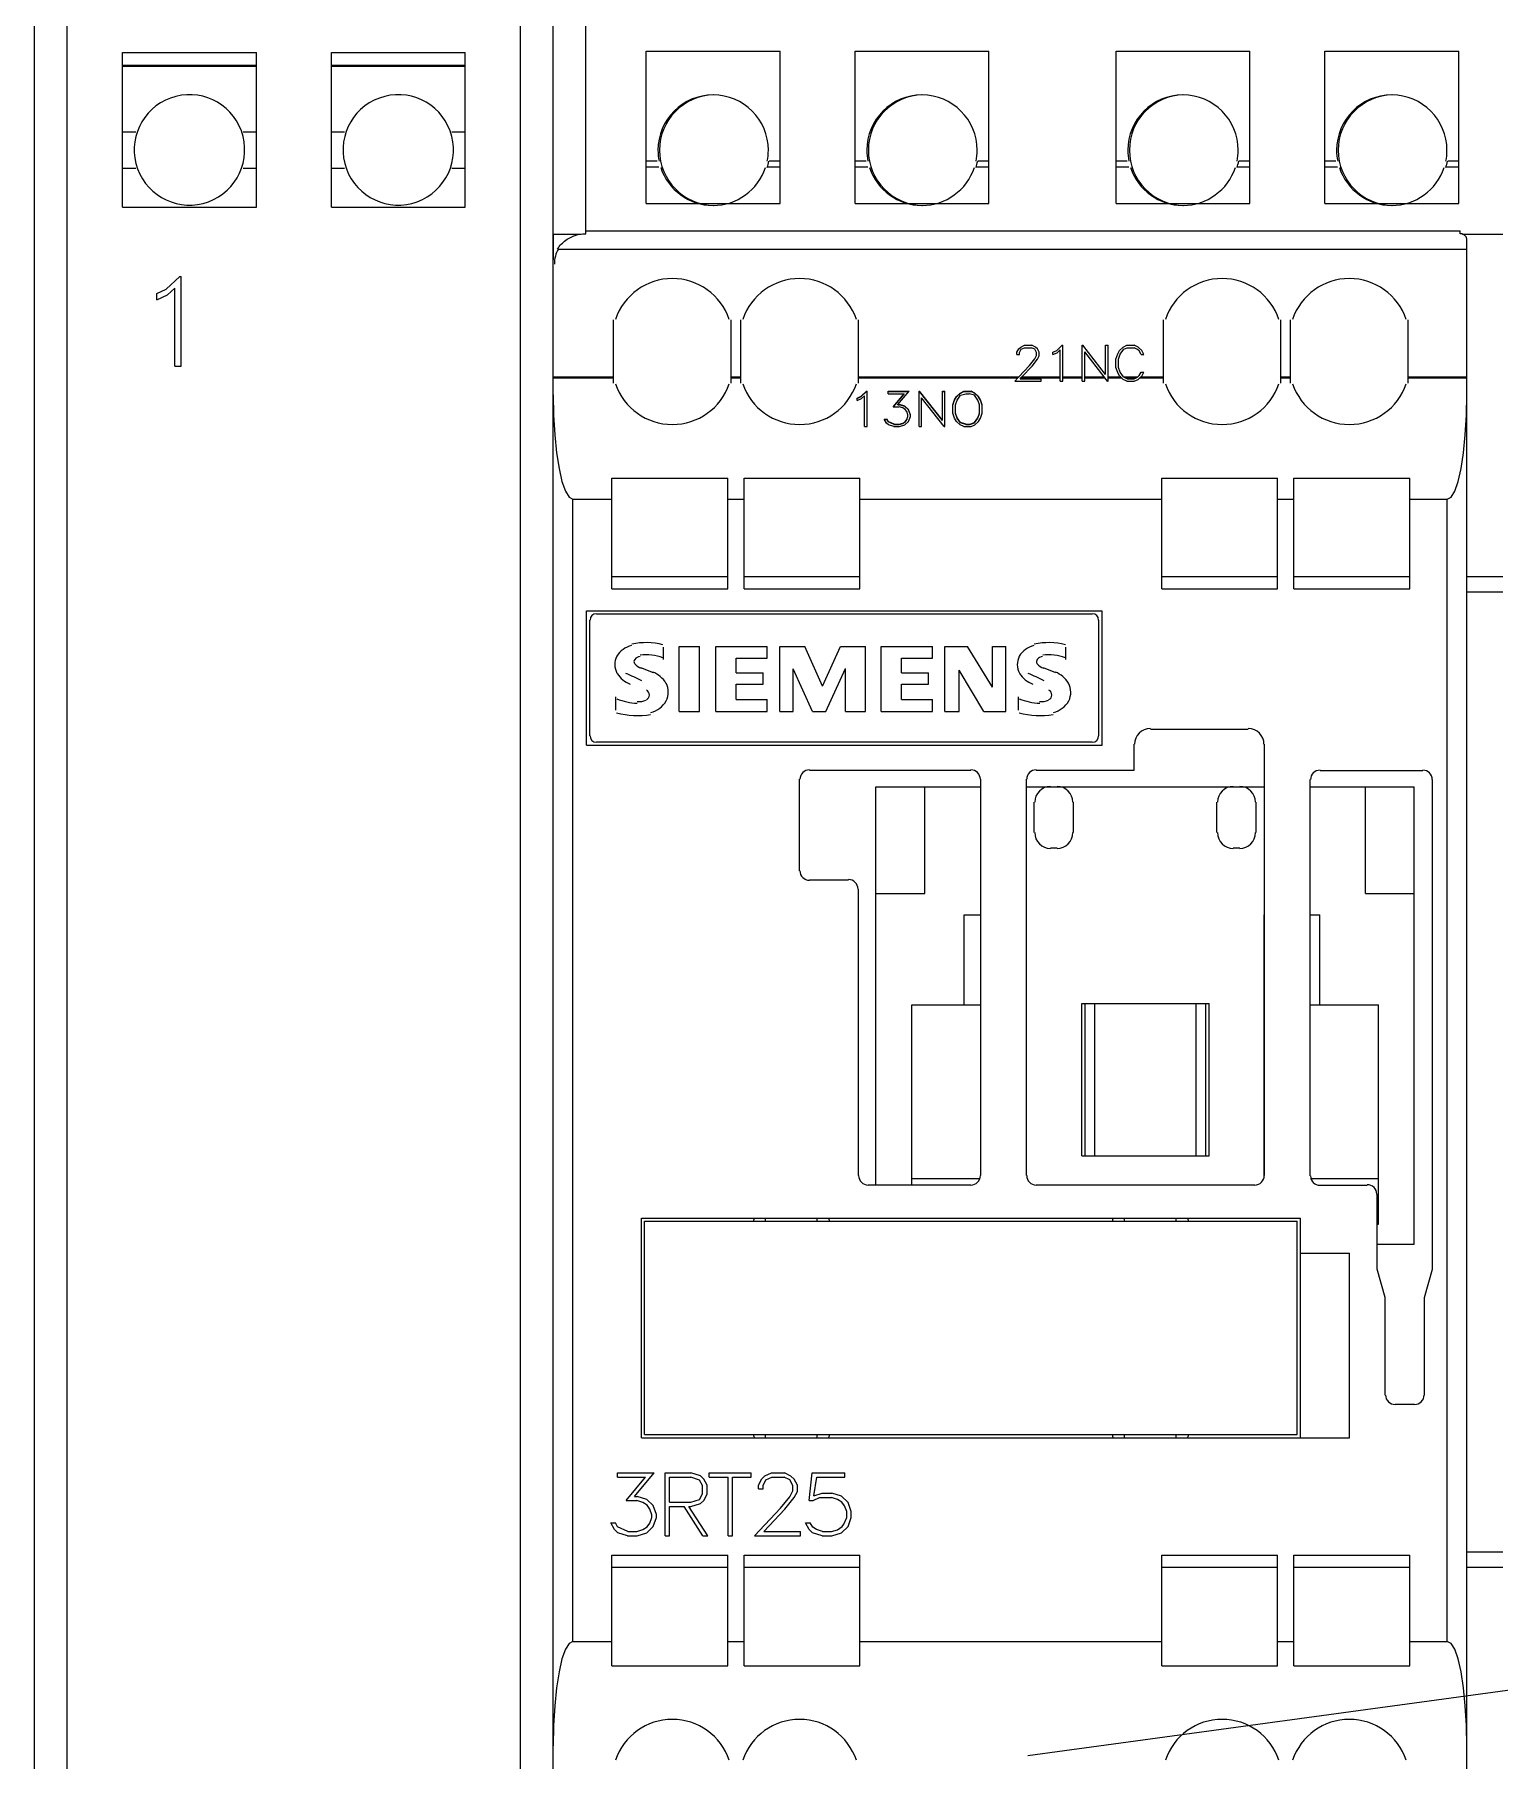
# Model space of a CAD drawing. Header units: millimetres. Extents: x 0 to 1000, y 0 to 1400.
# Drawn here: x 500.55 to 527.76, y 228.55 to 260.6 of the extents above; entities that cross this region are included whole.
import ezdxf

# ---------------------------------------------------------------- set-up
doc = ezdxf.new("R2010")
doc.units = ezdxf.units.MM

msp = doc.modelspace()

# ---------------------------------------------------------------- linework, layer by layer
at = {"layer": 'COMPONENT_DETAIL'}
for p, q in [((500.5455, 212.6088), (500.5455, 270.0576)), ((501.1515, 212.6088), (501.1515, 270.0576)), ((509.5758, 212.6088), (509.5758, 270.0576)), ((510.7879, 256.8981), (510.7879, 269.7123)), ((510.1818, 213.1748), (510.1818, 269.4916)), ((502.1818, 260.2658), (504.6667, 260.2658)), ((502.1818, 257.3922), (502.1818, 260.2658)), ((504.6667, 257.3922), (504.6667, 260.2658)), ((506.0606, 260.2658), (508.5455, 260.2658)), ((506.0606, 257.3922), (506.0606, 260.2658)), ((508.5455, 257.3922), (508.5455, 260.2658)), ((511.9091, 260.2885), (514.3939, 260.2885)), ((511.9091, 257.4585), (511.9091, 260.2885)), ((514.3939, 257.4585), (514.3939, 260.2885)), ((515.7879, 260.2885), (518.2727, 260.2885)), ((515.7879, 257.4585), (515.7879, 260.2885)), ((518.2727, 257.4585), (518.2727, 260.2885)), ((520.6364, 260.2885), (523.1212, 260.2885)), ((520.6364, 257.4585), (520.6364, 260.2885)), ((523.1212, 257.4585), (523.1212, 260.2885)), ((524.5152, 260.2885), (527, 260.2885)), ((524.5152, 257.4585), (524.5152, 260.2885)), ((527, 257.4585), (527, 260.2885)), ((502.1818, 260.0263), (504.6667, 260.0263)), ((502.1818, 260.0063), (504.6667, 260.0063)), ((506.0606, 260.0263), (508.5455, 260.0263)), ((506.0606, 260.0063), (508.5455, 260.0063)), ((502.1818, 258.7915), (502.4269, 258.7915)), ((504.4216, 258.7915), (504.6667, 258.7915)), ((506.0606, 258.7915), (506.3057, 258.7915)), ((508.3004, 258.7915), (508.5455, 258.7915)), ((502.1818, 258.115), (502.4279, 258.115)), ((504.4206, 258.115), (504.6667, 258.115)), ((506.0606, 258.115), (506.3067, 258.115)), ((508.2994, 258.115), (508.5455, 258.115)), ((511.9091, 258.2509), (512.1123, 258.2509)), ((511.9091, 258.1377), (512.1447, 258.1377)), ((514.1584, 258.1377), (514.3939, 258.1377)), ((514.1907, 258.2509), (514.3939, 258.2509)), ((515.7879, 258.2509), (515.9911, 258.2509)), ((515.7879, 258.1377), (516.0234, 258.1377)), ((518.0372, 258.1377), (518.2727, 258.1377)), ((518.0695, 258.2509), (518.2727, 258.2509)), ((520.6364, 258.2509), (520.8396, 258.2509)), ((520.6364, 258.1377), (520.8719, 258.1377)), ((522.8857, 258.1377), (523.1212, 258.1377)), ((522.918, 258.2509), (523.1212, 258.2509)), ((524.5152, 258.2509), (524.7184, 258.2509)), ((524.5152, 258.1377), (524.7507, 258.1377)), ((526.7644, 258.1377), (527, 258.1377)), ((526.7968, 258.2509), (527, 258.2509)), ((502.1818, 257.3922), (504.6667, 257.3922)), ((506.0606, 257.3922), (508.5455, 257.3922)), ((511.9091, 257.4585), (514.3939, 257.4585)), ((515.7879, 257.4585), (518.2727, 257.4585)), ((520.6364, 257.4585), (523.1212, 257.4585)), ((524.5152, 257.4585), (527, 257.4585)), ((510.1818, 256.8925), (510.7024, 256.8925)), ((510.1879, 256.412), (510.1879, 256.8925)), ((510.3314, 256.7045), (510.3511, 256.7245)), ((510.3511, 256.7245), (510.3716, 256.7435)), ((510.3716, 256.7435), (510.3931, 256.7615)), ((510.3931, 256.7615), (510.4153, 256.7785)), ((510.4153, 256.7785), (510.4384, 256.7945)), ((510.4384, 256.7945), (510.4621, 256.8094)), ((510.4621, 256.8094), (510.4866, 256.8232)), ((510.4866, 256.8232), (510.5116, 256.8359)), ((510.5116, 256.8359), (510.5371, 256.8474)), ((510.5371, 256.8474), (510.5632, 256.8578)), ((510.5632, 256.8578), (510.5898, 256.867)), ((510.5898, 256.867), (510.6168, 256.8751)), ((510.6168, 256.8751), (510.6442, 256.882)), ((510.6442, 256.882), (510.6721, 256.8877)), ((510.6721, 256.8877), (510.7004, 256.8922)), ((510.7004, 256.8922), (510.7291, 256.8955)), ((510.7291, 256.8955), (510.7583, 256.8975)), ((510.7583, 256.8975), (510.7879, 256.8981)), ((510.7879, 256.9492), (527.0303, 256.9492)), ((527.0303, 256.8981), (527.0303, 256.9492)), ((527.039, 256.8978), (527.0303, 256.8981)), ((527.0476, 256.897), (527.039, 256.8978)), ((527.0559, 256.8956), (527.0476, 256.897)), ((527.0639, 256.8937), (527.0559, 256.8956)), ((527.0717, 256.8913), (527.0639, 256.8937)), ((527.0682, 256.8925), (527.8182, 256.8925)), ((527.0791, 256.8885), (527.0717, 256.8913)), ((527.0862, 256.8854), (527.0791, 256.8885)), ((527.0929, 256.8818), (527.0862, 256.8854)), ((527.0992, 256.878), (527.0929, 256.8818)), ((527.1051, 256.874), (527.0992, 256.878)), ((527.1105, 256.8698), (527.1051, 256.874)), ((527.1156, 256.8654), (527.1105, 256.8698)), ((527.1204, 256.8606), (527.1156, 256.8654)), ((527.125, 256.8555), (527.1204, 256.8606)), ((527.1293, 256.8502), (527.125, 256.8555)), ((527.1333, 256.8445), (527.1293, 256.8502)), ((527.137, 256.8386), (527.1333, 256.8445)), ((527.1403, 256.8325), (527.137, 256.8386)), ((527.1432, 256.8261), (527.1403, 256.8325)), ((527.1457, 256.8196), (527.1432, 256.8261)), ((527.1478, 256.8128), (527.1457, 256.8196)), ((527.1494, 256.8059), (527.1478, 256.8128)), ((527.1506, 256.799), (527.1494, 256.8059)), ((527.1513, 256.792), (527.1506, 256.799)), ((527.1515, 256.7849), (527.1513, 256.792)), ((527.1515, 225.8814), (527.1515, 256.7849)), ((510.2596, 256.6096), (510.276, 256.6351)), ((510.2596, 256.6096), (527.1515, 256.6096)), ((510.276, 256.6351), (510.2937, 256.6597)), ((510.2937, 256.6597), (510.3123, 256.6829)), ((510.3123, 256.6829), (510.3314, 256.7045)), ((502.9911, 255.8687), (503.2437, 256.1035)), ((503.2437, 256.1035), (503.2688, 256.1035)), ((503.2688, 254.4394), (503.2688, 256.1035)), ((502.8171, 255.7865), (502.9911, 255.8687)), ((502.8171, 255.6696), (502.8171, 255.7865)), ((502.8171, 255.6696), (503.0143, 255.7605)), ((503.0143, 255.7605), (503.15, 255.8883)), ((503.15, 254.4394), (503.15, 255.8883)), ((511.303, 254.2415), (511.303, 255.2958)), ((513.4848, 254.2415), (513.4848, 255.2958)), ((513.6667, 254.2415), (513.6667, 255.2958)), ((515.8485, 254.2415), (515.8485, 255.2958)), ((521.5152, 254.2415), (521.5152, 255.2958)), ((523.697, 254.2415), (523.697, 255.2958)), ((523.8788, 254.2415), (523.8788, 255.2958)), ((526.0606, 254.2415), (526.0606, 255.2958)), ((518.8643, 254.7941), (518.9339, 254.8257)), ((518.9339, 254.8257), (519.0708, 254.8257)), ((519.14, 254.7936), (519.0708, 254.8257)), ((519.5341, 254.7318), (519.6352, 254.8257)), ((519.6352, 254.8257), (519.6452, 254.8257)), ((519.6452, 254.1601), (519.6452, 254.8257)), ((520.0061, 254.8257), (520.0172, 254.8257)), ((520.0061, 254.2415), (520.0061, 254.8257)), ((520.4396, 254.2818), (520.0172, 254.8257)), ((520.4396, 254.8257), (520.4872, 254.8257)), ((520.4396, 254.2818), (520.4396, 254.8257)), ((520.4872, 254.2415), (520.4872, 254.8257)), ((520.7689, 254.7937), (520.838, 254.8257)), ((520.838, 254.8257), (520.9749, 254.8257)), ((521.0445, 254.7941), (520.9749, 254.8257)), ((518.7952, 254.6968), (518.8291, 254.7618)), ((518.7952, 254.6569), (518.7952, 254.6968)), ((518.7952, 254.6569), (518.8435, 254.6569)), ((518.8291, 254.7618), (518.8643, 254.7941)), ((518.8435, 254.6933), (518.875, 254.7518)), ((518.8435, 254.6569), (518.8435, 254.6933)), ((518.875, 254.7518), (518.9377, 254.7813)), ((518.9377, 254.7813), (519.0666, 254.7813)), ((519.03, 254.4512), (519.1288, 254.5742)), ((519.1298, 254.7519), (519.0666, 254.7813)), ((519.0745, 254.4414), (519.1752, 254.5666)), ((519.1288, 254.5742), (519.1608, 254.6349)), ((519.1608, 254.6933), (519.1298, 254.7519)), ((519.1752, 254.7611), (519.14, 254.7936)), ((519.1608, 254.6349), (519.1608, 254.6933)), ((519.2096, 254.6961), (519.1752, 254.7611)), ((519.1752, 254.5666), (519.2096, 254.6302)), ((519.2096, 254.6302), (519.2096, 254.6961)), ((519.4645, 254.6989), (519.5341, 254.7318)), ((519.4645, 254.6521), (519.4645, 254.6989)), ((519.4645, 254.6521), (519.5434, 254.6885)), ((519.5434, 254.6885), (519.5977, 254.7396)), ((519.5977, 254.1601), (519.5977, 254.7396)), ((520.4124, 254.2415), (520.0536, 254.7039)), ((520.0536, 254.2415), (520.0536, 254.7039)), ((520.6337, 254.5712), (520.6675, 254.666)), ((520.6337, 254.4145), (520.6337, 254.5712)), ((520.6675, 254.666), (520.7002, 254.73)), ((520.6812, 254.5696), (520.7137, 254.6603)), ((520.6812, 254.4161), (520.6812, 254.5696)), ((520.7002, 254.73), (520.7689, 254.7937)), ((520.7137, 254.6603), (520.7782, 254.7518)), ((520.7782, 254.7518), (520.8422, 254.7813)), ((520.8422, 254.7813), (520.9712, 254.7813)), ((521.0348, 254.751), (520.9712, 254.7813)), ((521.0663, 254.7215), (521.0348, 254.751)), ((521.1127, 254.7306), (521.0445, 254.7941)), ((521.1016, 254.6569), (521.0663, 254.7215)), ((521.1016, 254.6569), (521.1517, 254.6569)), ((521.1517, 254.6569), (521.1127, 254.7306)), ((503.15, 254.4394), (503.2688, 254.4394)), ((510.1818, 254.2415), (511.303, 254.2415)), ((510.1818, 254.222), (511.303, 254.222)), ((511.303, 254.222), (511.303, 254.2415)), ((511.303, 254.1242), (511.303, 254.222)), ((513.4848, 254.2415), (513.6667, 254.2415)), ((513.4848, 254.222), (513.4848, 254.2415)), ((513.4848, 254.222), (513.6667, 254.222)), ((513.4848, 254.1242), (513.4848, 254.222)), ((513.6667, 254.222), (513.6667, 254.2415)), ((513.6667, 254.1242), (513.6667, 254.222)), ((515.8485, 254.2415), (518.8301, 254.2415)), ((515.8485, 254.222), (515.8485, 254.2415)), ((515.8485, 254.222), (518.8115, 254.222)), ((515.8485, 254.1242), (515.8485, 254.222)), ((518.7525, 254.1601), (518.8115, 254.222)), ((518.7525, 254.1601), (519.2425, 254.1601)), ((518.8115, 254.222), (518.8301, 254.2415)), ((518.8301, 254.2415), (519.03, 254.4512)), ((518.8532, 254.2044), (518.8696, 254.222)), ((518.8532, 254.2044), (519.2425, 254.2044)), ((518.8696, 254.222), (518.8878, 254.2415)), ((518.8696, 254.222), (519.5977, 254.222)), ((518.8878, 254.2415), (519.0745, 254.4414)), ((518.8878, 254.2415), (519.5977, 254.2415)), ((519.2425, 254.1601), (519.2425, 254.2044)), ((519.5977, 254.1601), (519.6452, 254.1601)), ((519.6452, 254.2415), (520.0061, 254.2415)), ((519.6452, 254.222), (520.0061, 254.222)), ((520.0061, 254.222), (520.0061, 254.2415)), ((520.0061, 254.1601), (520.0061, 254.222)), ((520.0061, 254.1601), (520.0536, 254.1601)), ((520.0536, 254.2415), (520.4124, 254.2415)), ((520.0536, 254.222), (520.0536, 254.2415)), ((520.0536, 254.222), (520.4275, 254.222)), ((520.0536, 254.1601), (520.0536, 254.222)), ((520.4275, 254.222), (520.4124, 254.2415)), ((520.4756, 254.1601), (520.4275, 254.222)), ((520.4756, 254.1601), (520.4872, 254.1601)), ((520.4872, 254.2415), (520.7156, 254.2415)), ((520.4872, 254.222), (520.4872, 254.2415)), ((520.4872, 254.222), (520.7366, 254.222)), ((520.4872, 254.1601), (520.4872, 254.222)), ((520.6675, 254.3197), (520.6337, 254.4145)), ((520.7002, 254.2557), (520.6675, 254.3197)), ((520.7137, 254.3255), (520.6812, 254.4161)), ((520.7156, 254.2415), (520.7002, 254.2557)), ((520.7729, 254.2415), (520.7137, 254.3255)), ((520.7366, 254.222), (520.7156, 254.2415)), ((520.7689, 254.1921), (520.7366, 254.222)), ((520.838, 254.1601), (520.7689, 254.1921)), ((520.7782, 254.2339), (520.7729, 254.2415)), ((520.7729, 254.2415), (521.042, 254.2415)), ((520.8042, 254.222), (520.7782, 254.2339)), ((520.8422, 254.2044), (520.8042, 254.222)), ((520.8042, 254.222), (521.008, 254.222)), ((520.838, 254.1601), (520.9749, 254.1601)), ((520.8422, 254.2044), (520.9712, 254.2044)), ((520.9712, 254.2044), (521.008, 254.222)), ((520.9749, 254.1601), (521.0445, 254.1917)), ((521.008, 254.222), (521.0348, 254.2347)), ((521.0348, 254.2347), (521.042, 254.2415)), ((521.042, 254.2415), (521.0663, 254.2643)), ((521.0445, 254.1917), (521.0771, 254.222)), ((521.0663, 254.2643), (521.1016, 254.3288)), ((521.0771, 254.222), (521.0981, 254.2415)), ((521.0771, 254.222), (521.5152, 254.222)), ((521.0981, 254.2415), (521.1127, 254.2551)), ((521.0981, 254.2415), (521.5152, 254.2415)), ((521.1016, 254.3288), (521.1517, 254.3288)), ((521.1127, 254.2551), (521.1517, 254.3288)), ((521.5152, 254.222), (521.5152, 254.2415)), ((521.5152, 254.1242), (521.5152, 254.222)), ((523.697, 254.2415), (523.8788, 254.2415)), ((523.697, 254.222), (523.697, 254.2415)), ((523.697, 254.222), (523.8788, 254.222)), ((523.697, 254.1242), (523.697, 254.222)), ((523.8788, 254.222), (523.8788, 254.2415)), ((523.8788, 254.1242), (523.8788, 254.222)), ((526.0606, 254.2415), (527.1515, 254.2415)), ((526.0606, 254.222), (526.0606, 254.2415)), ((526.0606, 254.222), (527.1515, 254.222)), ((526.0606, 254.1242), (526.0606, 254.222)), ((510.1818, 253.9082), (510.1888, 253.5297)), ((515.8299, 253.8466), (515.8995, 253.8789)), ((515.8299, 253.8403), (515.8995, 253.8727)), ((515.8299, 253.8005), (515.8299, 253.8466)), ((515.8299, 253.8005), (515.9087, 253.8363)), ((515.8995, 253.8789), (516.0005, 253.9714)), ((515.8995, 253.8727), (516.0005, 253.9652)), ((515.8995, 253.8727), (515.8995, 253.8789)), ((515.9087, 253.8363), (515.963, 253.8867)), ((515.963, 253.3158), (515.963, 253.8867)), ((516.0005, 253.9714), (516.0105, 253.9714)), ((516.0005, 253.9652), (516.0005, 253.9714)), ((516.0005, 253.9652), (516.0105, 253.9652)), ((516.0105, 253.3158), (516.0105, 253.9714)), ((516.4022, 253.9714), (516.7938, 253.9714)), ((516.4022, 253.9277), (516.4022, 253.9714)), ((516.4022, 253.9652), (516.7885, 253.9652)), ((516.4022, 253.9277), (516.7006, 253.9277)), ((516.4945, 253.6824), (516.7006, 253.9277)), ((516.4998, 253.6824), (516.7006, 253.9215)), ((516.585, 253.7271), (516.7938, 253.9714)), ((516.7006, 253.9215), (516.7006, 253.9277)), ((516.9758, 253.9714), (516.9869, 253.9714)), ((516.9758, 253.3158), (516.9758, 253.9714)), ((516.9758, 253.9652), (516.9869, 253.9652)), ((517.4093, 253.4357), (516.9869, 253.9714)), ((516.9869, 253.9652), (516.9869, 253.9714)), ((517.4093, 253.4295), (516.9869, 253.9652)), ((517.4452, 253.3158), (517.0233, 253.8515)), ((517.0233, 253.3158), (517.0233, 253.8515)), ((517.4093, 253.9714), (517.4568, 253.9714)), ((517.4093, 253.4295), (517.4093, 253.9714)), ((517.4093, 253.9652), (517.4568, 253.9652)), ((517.4568, 253.3158), (517.4568, 253.9714)), ((517.6376, 253.8142), (517.6706, 253.8772)), ((517.6376, 253.8079), (517.6706, 253.8709)), ((517.6706, 253.8772), (517.7391, 253.9399)), ((517.6706, 253.8709), (517.7391, 253.9337)), ((517.6706, 253.8709), (517.6706, 253.8772)), ((517.6835, 253.8081), (517.7481, 253.8974)), ((517.7391, 253.9399), (517.8081, 253.9714)), ((517.7391, 253.9337), (517.8081, 253.9652)), ((517.7391, 253.9337), (517.7391, 253.9399)), ((517.7481, 253.8974), (517.8443, 253.9272)), ((517.8081, 253.9714), (517.9447, 253.9714)), ((517.8081, 253.9652), (517.8081, 253.9714)), ((517.8081, 253.9652), (517.9447, 253.9652)), ((517.8443, 253.9272), (517.9089, 253.9272)), ((518.0051, 253.8974), (517.9089, 253.9272)), ((518.0141, 253.9399), (517.9447, 253.9714)), ((517.9447, 253.9652), (517.9447, 253.9714)), ((518.0141, 253.9337), (517.9447, 253.9652)), ((518.0702, 253.8081), (518.0051, 253.8974)), ((518.0822, 253.8772), (518.0141, 253.9399)), ((518.0141, 253.9337), (518.0141, 253.9399)), ((518.0822, 253.8709), (518.0141, 253.9337)), ((518.1156, 253.8142), (518.0822, 253.8772)), ((518.0822, 253.8709), (518.0822, 253.8772)), ((518.1156, 253.8079), (518.0822, 253.8709)), ((527.1445, 253.5297), (527.1515, 253.9082)), ((510.1888, 253.5297), (510.2095, 253.1656)), ((516.4945, 253.6824), (516.6087, 253.6824)), ((516.585, 253.7271), (516.6105, 253.7271)), ((516.585, 253.7209), (516.585, 253.7271)), ((516.585, 253.7209), (516.6105, 253.7209)), ((516.6723, 253.6624), (516.6087, 253.6824)), ((516.7131, 253.6956), (516.6105, 253.7271)), ((516.6105, 253.7209), (516.6105, 253.7271)), ((516.7131, 253.6894), (516.6105, 253.7209)), ((516.7168, 253.6355), (516.6723, 253.6624)), ((516.7827, 253.6317), (516.7131, 253.6956)), ((516.7131, 253.6894), (516.7131, 253.6956)), ((516.7827, 253.6255), (516.7131, 253.6894)), ((516.7465, 253.5941), (516.7168, 253.6355)), ((516.7683, 253.5355), (516.7465, 253.5941)), ((516.7683, 253.5008), (516.7683, 253.5355)), ((516.8166, 253.5375), (516.7827, 253.6317)), ((516.7827, 253.6255), (516.7827, 253.6317)), ((516.8166, 253.5313), (516.7827, 253.6255)), ((516.8166, 253.5051), (516.8166, 253.5375)), ((517.6034, 253.7208), (517.6376, 253.8142)), ((517.6034, 253.7146), (517.6376, 253.8079)), ((517.6034, 253.5664), (517.6034, 253.7208)), ((517.6376, 253.4731), (517.6034, 253.5664)), ((517.6376, 253.8079), (517.6376, 253.8142)), ((517.6509, 253.7189), (517.6835, 253.8081)), ((517.6509, 253.5616), (517.6509, 253.7189)), ((517.6835, 253.4786), (517.6509, 253.5678)), ((517.6835, 253.4725), (517.6509, 253.5616)), ((518.1023, 253.7189), (518.0702, 253.8081)), ((518.0702, 253.4786), (518.1023, 253.5678)), ((518.0702, 253.4725), (518.1023, 253.5616)), ((518.1023, 253.5616), (518.1023, 253.7189)), ((518.1498, 253.7208), (518.1156, 253.8142)), ((518.1156, 253.8079), (518.1156, 253.8142)), ((518.1498, 253.7146), (518.1156, 253.8079)), ((518.1156, 253.4731), (518.1498, 253.5664)), ((518.1498, 253.5664), (518.1498, 253.7208)), ((527.1238, 253.1656), (527.1445, 253.5297)), ((515.963, 253.3158), (516.0105, 253.3158)), ((516.3702, 253.3791), (516.3312, 253.4513)), ((516.3312, 253.4513), (516.3813, 253.4513)), ((516.3345, 253.4452), (516.3813, 253.4452)), ((516.4064, 253.3469), (516.3702, 253.3791)), ((516.4041, 253.4086), (516.3813, 253.4513)), ((516.3813, 253.4452), (516.3813, 253.4513)), ((516.4041, 253.4024), (516.3813, 253.4452)), ((516.5117, 253.3595), (516.4041, 253.4086)), ((516.4041, 253.4024), (516.4041, 253.4086)), ((516.5117, 253.3534), (516.4041, 253.4024)), ((516.5089, 253.3158), (516.4064, 253.3469)), ((516.5089, 253.3158), (516.6105, 253.3158)), ((516.5117, 253.3595), (516.6087, 253.3595)), ((516.5117, 253.3534), (516.5117, 253.3595)), ((516.5117, 253.3534), (516.6087, 253.3534)), ((516.6087, 253.3595), (516.6723, 253.38)), ((516.6087, 253.3534), (516.6723, 253.3738)), ((516.6087, 253.3534), (516.6087, 253.3595)), ((516.6105, 253.3158), (516.7131, 253.3473)), ((516.6723, 253.38), (516.7168, 253.4069)), ((516.6723, 253.3738), (516.7168, 253.4008)), ((516.6723, 253.3738), (516.6723, 253.38)), ((516.7131, 253.3473), (516.7827, 253.4108)), ((516.7168, 253.4069), (516.7465, 253.4479)), ((516.7168, 253.4008), (516.7465, 253.4417)), ((516.7168, 253.4008), (516.7168, 253.4069)), ((516.7465, 253.4479), (516.7683, 253.5069)), ((516.7465, 253.4417), (516.7683, 253.5008)), ((516.7465, 253.4417), (516.7465, 253.4479)), ((516.7827, 253.4108), (516.8166, 253.5051)), ((516.9758, 253.3158), (517.0233, 253.3158)), ((517.4452, 253.3158), (517.4568, 253.3158)), ((517.6706, 253.41), (517.6376, 253.4731)), ((517.7391, 253.3473), (517.6706, 253.41)), ((517.7481, 253.3894), (517.6835, 253.4786)), ((517.6835, 253.4725), (517.6835, 253.4786)), ((517.7481, 253.3832), (517.6835, 253.4725)), ((517.8081, 253.3158), (517.7391, 253.3473)), ((517.8443, 253.3595), (517.7481, 253.3894)), ((517.7481, 253.3832), (517.7481, 253.3894)), ((517.8443, 253.3534), (517.7481, 253.3832)), ((517.8081, 253.3158), (517.9447, 253.3158)), ((517.8443, 253.3595), (517.9168, 253.3595)), ((517.8443, 253.3534), (517.8443, 253.3595)), ((517.8443, 253.3534), (517.9168, 253.3534)), ((517.9168, 253.3595), (518.0051, 253.3894)), ((517.9168, 253.3534), (518.0051, 253.3832)), ((517.9168, 253.3534), (517.9168, 253.3595)), ((517.9447, 253.3158), (518.0141, 253.3473)), ((518.0051, 253.3894), (518.0702, 253.4786)), ((518.0051, 253.3832), (518.0702, 253.4725)), ((518.0051, 253.3832), (518.0051, 253.3894)), ((518.0141, 253.3473), (518.0822, 253.41)), ((518.0702, 253.4725), (518.0702, 253.4786)), ((518.0822, 253.41), (518.1156, 253.4731)), ((510.2095, 253.1656), (510.2431, 252.8301)), ((527.0902, 252.8301), (527.1238, 253.1656)), ((510.2431, 252.8301), (510.2883, 252.5361)), ((527.045, 252.5361), (527.0902, 252.8301)), ((510.2883, 252.5361), (510.3434, 252.2947)), ((510.3434, 252.2947), (510.4063, 252.1154)), ((511.2727, 252.3588), (513.4242, 252.3588)), ((511.2727, 250.3043), (511.2727, 252.3588)), ((513.4242, 250.3043), (513.4242, 252.3588)), ((513.7273, 252.3588), (515.8788, 252.3588)), ((513.7273, 250.3043), (513.7273, 252.3588)), ((515.8788, 250.3043), (515.8788, 252.3588)), ((521.4848, 252.3588), (523.6364, 252.3588)), ((521.4848, 251.9677), (521.4848, 252.3588)), ((523.6364, 251.9677), (523.6364, 252.3588)), ((523.9394, 252.3588), (526.0909, 252.3588)), ((523.9394, 251.9677), (523.9394, 252.3588)), ((526.0909, 251.9677), (526.0909, 252.3588)), ((526.927, 252.1154), (526.9899, 252.2947)), ((526.9899, 252.2947), (527.045, 252.5361)), ((510.4063, 252.1154), (510.4745, 252.005)), ((510.4745, 252.005), (510.5455, 251.9677)), ((510.5455, 251.9677), (511.2727, 251.9677)), ((510.5455, 230.7589), (510.5455, 251.9677)), ((513.4242, 251.9677), (513.7273, 251.9677)), ((515.8788, 251.9677), (521.4848, 251.9677)), ((521.4848, 250.3043), (521.4848, 251.9677)), ((523.6364, 251.9677), (523.9394, 251.9677)), ((523.6364, 250.3043), (523.6364, 251.9677)), ((523.9394, 250.3043), (523.9394, 251.9677)), ((526.0909, 251.9677), (526.7879, 251.9677)), ((526.0909, 250.3043), (526.0909, 251.9677)), ((526.7879, 251.9677), (526.8588, 252.005)), ((526.7879, 230.7589), (526.7879, 251.9677)), ((526.8588, 252.005), (526.927, 252.1154)), ((511.2727, 250.5307), (513.4243, 250.5307)), ((513.7273, 250.5307), (515.8788, 250.5307)), ((521.4849, 250.5307), (523.6364, 250.5307)), ((523.9394, 250.5307), (526.0909, 250.5307)), ((527.1515, 250.5307), (527.8182, 250.5307)), ((511.2727, 250.3043), (513.4242, 250.3043)), ((513.7273, 250.3043), (515.8788, 250.3043)), ((521.4848, 250.3043), (523.6364, 250.3043)), ((523.9394, 250.3043), (526.0909, 250.3043)), ((527.1515, 250.2477), (527.8182, 250.2477)), ((510.8, 249.8939), (520.3758, 249.8939)), ((510.8, 247.4035), (510.8, 249.8939)), ((510.8606, 247.5733), (510.8606, 249.7241)), ((510.9818, 249.8373), (520.1939, 249.8373)), ((520.3152, 247.5733), (520.3152, 249.7241)), ((520.3758, 247.4035), (520.3758, 249.8939)), ((512.2293, 248.9912), (512.2293, 249.2227)), ((512.5212, 249.2314), (512.8981, 249.2314)), ((512.5212, 248.0261), (512.5212, 249.2314)), ((512.8981, 248.0261), (512.8981, 249.2314)), ((513.2024, 249.2314), (514.1564, 249.2314)), ((513.2024, 248.0261), (513.2024, 249.2314)), ((514.1564, 249.0157), (514.1564, 249.2314)), ((514.3879, 249.2314), (514.8546, 249.2314)), ((514.3879, 248.0261), (514.3879, 249.2314)), ((515.1856, 248.4969), (514.8546, 249.2314)), ((515.1856, 248.4969), (515.5195, 249.2314)), ((515.5195, 249.2314), (515.9825, 249.2314)), ((515.9825, 248.0261), (515.9825, 249.2314)), ((516.2715, 249.2314), (517.2255, 249.2314)), ((516.2715, 248.0261), (516.2715, 249.2314)), ((517.2255, 249.0157), (517.2255, 249.2314)), ((517.457, 249.2314), (517.876, 249.2314)), ((517.457, 248.0261), (517.457, 249.2314)), ((518.3398, 248.4768), (517.876, 249.2314)), ((518.3398, 249.2314), (518.5886, 249.2314)), ((518.3398, 248.4768), (518.3398, 249.2314)), ((518.5886, 248.0261), (518.5886, 249.2314)), ((519.7056, 248.9912), (519.7056, 249.2227)), ((512.0413, 248.7414), (511.8093, 248.8393)), ((513.5793, 249.0157), (514.1564, 249.0157)), ((513.5793, 248.7414), (513.5793, 249.0157)), ((513.5793, 248.7414), (514.0834, 248.7414)), ((514.0834, 248.5353), (514.0834, 248.7414)), ((514.9995, 248.0261), (514.6395, 248.8201)), ((514.6395, 248.0261), (514.6395, 248.8201)), ((515.2446, 248.0261), (515.6074, 248.8227)), ((515.6074, 248.0261), (515.6074, 248.8227)), ((516.6484, 249.0157), (517.2255, 249.0157)), ((516.6484, 248.7414), (516.6484, 249.0157)), ((516.6484, 248.7414), (517.1525, 248.7414)), ((517.1525, 248.5353), (517.1525, 248.7414)), ((518.1827, 248.0261), (517.7198, 248.7904)), ((517.7198, 248.0261), (517.7198, 248.7904)), ((519.5176, 248.7414), (519.2857, 248.8393)), ((513.5793, 248.5353), (514.0834, 248.5353)), ((513.5793, 248.2515), (513.5793, 248.5353)), ((516.6484, 248.5353), (517.1525, 248.5353)), ((516.6484, 248.2515), (516.6484, 248.5353)), ((511.3455, 248.0523), (511.3455, 248.3004)), ((513.5793, 248.2515), (514.1564, 248.2515)), ((514.1564, 248.0261), (514.1564, 248.2515)), ((516.6484, 248.2515), (517.2255, 248.2515)), ((517.2255, 248.0261), (517.2255, 248.2515)), ((518.8218, 248.0523), (518.8218, 248.3004)), ((512.5212, 248.0261), (512.8981, 248.0261)), ((513.2024, 248.0261), (514.1564, 248.0261)), ((514.3879, 248.0261), (514.6395, 248.0261)), ((514.9995, 248.0261), (515.2446, 248.0261)), ((515.6074, 248.0261), (515.9825, 248.0261)), ((516.2715, 248.0261), (517.2255, 248.0261)), ((517.457, 248.0261), (517.7198, 248.0261)), ((518.1827, 248.0261), (518.5886, 248.0261)), ((510.9818, 247.4601), (520.1939, 247.4601)), ((521.2727, 247.7007), (523.0909, 247.7007)), ((510.8, 247.4035), (520.3758, 247.4035)), ((520.9697, 246.9366), (520.9697, 247.4177)), ((523.3939, 239.4088), (523.3939, 247.4177)), ((514.9394, 246.9366), (517.9394, 246.9366)), ((519.1515, 246.9366), (520.9697, 246.9366)), ((524.4242, 246.9309), (526.3333, 246.9309)), ((514.7576, 245.0688), (514.7576, 246.7668)), ((516.1758, 246.6253), (518.1212, 246.6253)), ((516.1758, 239.239), (516.1758, 246.6253)), ((517.0848, 244.6443), (517.0848, 246.6253)), ((518.1212, 239.4088), (518.1212, 246.7668)), ((518.9697, 239.4088), (518.9697, 246.7668)), ((518.9697, 246.6253), (519.4171, 246.6253)), ((519.4182, 246.6253), (519.5394, 246.6253)), ((519.5405, 246.6253), (522.811, 246.6253)), ((522.8121, 246.6253), (522.9333, 246.6253)), ((522.9345, 246.6253), (523.3939, 246.6253)), ((524.2424, 239.4031), (524.2424, 246.7611)), ((524.2424, 246.6253), (525.2667, 246.6253)), ((525.2667, 246.6253), (526.1758, 246.6253)), ((525.2667, 244.6443), (525.2667, 246.6253)), ((526.1758, 238.1353), (526.1758, 246.6253)), ((526.5152, 237.6712), (526.5152, 246.7611)), ((519.1152, 245.7763), (519.1152, 246.3423)), ((519.8424, 245.7763), (519.8424, 246.3423)), ((522.5091, 245.7763), (522.5091, 246.3423)), ((523.2364, 245.7763), (523.2364, 246.3423)), ((519.4182, 245.4933), (519.5394, 245.4933)), ((522.8121, 245.4933), (522.9333, 245.4933)), ((514.9394, 244.899), (515.6667, 244.899)), ((515.8485, 239.4088), (515.8485, 244.7292)), ((516.1758, 244.6443), (517.0848, 244.6443)), ((525.2667, 244.6443), (526.1758, 244.6443)), ((517.8121, 244.2481), (518.1212, 244.2481)), ((517.8121, 242.5784), (517.8121, 244.2481)), ((523.3879, 244.2481), (523.3939, 244.2481)), ((523.3879, 239.3653), (523.3879, 244.2481)), ((524.2424, 244.2481), (524.4182, 244.2481)), ((524.4182, 242.5784), (524.4182, 244.2481)), ((516.8424, 242.5784), (517.8121, 242.5784)), ((516.8424, 239.239), (516.8424, 242.5784)), ((517.8121, 242.5784), (518.1212, 242.5784)), ((519.9981, 242.6067), (522.3638, 242.6067)), ((519.9981, 239.7767), (519.9981, 242.6067)), ((520, 239.7767), (520, 242.6067)), ((520.0606, 239.7767), (520.0606, 242.6067)), ((520.2424, 239.7767), (520.2424, 242.6067)), ((522.1212, 239.7767), (522.1212, 242.6067)), ((522.303, 239.7767), (522.303, 242.6067)), ((522.3636, 239.7767), (522.3636, 242.6067)), ((522.3638, 239.7767), (522.3638, 242.6067)), ((523.3879, 242.5784), (523.3939, 242.5784)), ((524.2424, 242.5784), (524.4182, 242.5784)), ((524.4182, 242.5784), (525.5091, 242.5784)), ((525.5091, 238.5032), (525.5091, 242.5784)), ((519.9981, 239.7767), (522.3638, 239.7767)), ((516.0303, 239.239), (517.9394, 239.239)), ((516.8424, 239.3522), (518.1108, 239.3522)), ((519.1515, 239.239), (523.2121, 239.239)), ((524.2508, 239.3522), (525.5091, 239.3522)), ((524.4242, 239.2333), (525.303, 239.2333)), ((525.4848, 237.6712), (525.4848, 239.0635)), ((511.8182, 238.6164), (524.0606, 238.6164)), ((511.8182, 234.5412), (511.8182, 238.6164)), ((511.8788, 238.5598), (524, 238.5598)), ((511.8788, 234.5978), (511.8788, 238.5598)), ((514.1261, 238.5598), (514.1261, 238.6164)), ((515.0861, 238.5598), (515.0861, 238.6164)), ((520.7927, 238.5598), (520.7927, 238.6164)), ((521.7527, 238.5598), (521.7527, 238.6164)), ((524, 234.5978), (524, 238.5598)), ((524.0606, 234.5412), (524.0606, 238.6164)), ((525.4848, 238.5032), (525.5091, 238.5032)), ((525.4848, 238.1353), (526.1758, 238.1353)), ((524.0606, 237.9655), (524.9697, 237.9655)), ((524.9697, 234.5412), (524.9697, 237.9655)), ((525.6364, 237.1448), (525.4848, 237.6712)), ((526.3636, 237.1448), (526.5152, 237.6712)), ((525.6364, 235.3336), (525.6364, 237.1448)), ((526.3636, 235.3336), (526.3636, 237.1448)), ((525.8182, 235.1638), (526.1818, 235.1638)), ((511.8182, 234.5412), (524.9697, 234.5412)), ((511.8788, 234.5978), (524, 234.5978)), ((514.1261, 234.5412), (514.1261, 234.5978)), ((515.0861, 234.5412), (515.0861, 234.5978)), ((520.7927, 234.5412), (520.7927, 234.5978)), ((521.7527, 234.5412), (521.7527, 234.5978)), ((511.3735, 233.8859), (512.0588, 233.8859)), ((511.3735, 233.8082), (511.3735, 233.8859)), ((511.3735, 233.8082), (511.8956, 233.8082)), ((511.5351, 233.3725), (511.8956, 233.8082)), ((511.6934, 233.4519), (512.0588, 233.8859)), ((512.2597, 233.8859), (512.7385, 233.8859)), ((512.2597, 232.7211), (512.2597, 233.8859)), ((512.3428, 233.8082), (512.7346, 233.8082)), ((512.3428, 233.3423), (512.3428, 233.8082)), ((512.9009, 233.755), (512.7346, 233.8082)), ((512.9171, 233.8299), (512.7385, 233.8859)), ((512.9561, 233.654), (512.9009, 233.755)), ((512.9803, 233.7732), (512.9171, 233.8299)), ((512.9561, 233.4966), (512.9561, 233.654)), ((513.0392, 233.6597), (512.9803, 233.7732)), ((513.0392, 233.4909), (513.0392, 233.6597)), ((513.0793, 233.8859), (513.8608, 233.8859)), ((513.0793, 233.8082), (513.0793, 233.8859)), ((513.0793, 233.8082), (513.4285, 233.8082)), ((513.4285, 232.7211), (513.4285, 233.8082)), ((513.5116, 233.8082), (513.8608, 233.8082)), ((513.5116, 232.7211), (513.5116, 233.8082)), ((513.8608, 233.8082), (513.8608, 233.8859)), ((513.9937, 233.6604), (514.0529, 233.7741)), ((513.9937, 233.5905), (513.9937, 233.6604)), ((514.0529, 233.7741), (514.1147, 233.8306)), ((514.0781, 233.6543), (514.1333, 233.7566)), ((514.0781, 233.5905), (514.0781, 233.6543)), ((514.1147, 233.8306), (514.2365, 233.8859)), ((514.1333, 233.7566), (514.243, 233.8082)), ((514.2365, 233.8859), (514.476, 233.8859)), ((514.243, 233.8082), (514.4687, 233.8082)), ((514.5791, 233.7568), (514.4687, 233.8082)), ((514.597, 233.8297), (514.476, 233.8859)), ((514.6335, 233.6543), (514.5791, 233.7568)), ((514.6587, 233.7729), (514.597, 233.8297)), ((514.6335, 233.5521), (514.6335, 233.6543)), ((514.7188, 233.6592), (514.6587, 233.7729)), ((514.7188, 233.5439), (514.7188, 233.6592)), ((514.9322, 233.3765), (514.9931, 233.8859)), ((514.9931, 233.8859), (515.6005, 233.8859)), ((515.0215, 233.4609), (515.0751, 233.8082)), ((515.0751, 233.8082), (515.6005, 233.8082)), ((515.6005, 233.8082), (515.6005, 233.8859)), ((511.5351, 233.3725), (511.7348, 233.3725)), ((511.6934, 233.4519), (511.7381, 233.4519)), ((511.8461, 233.3369), (511.7348, 233.3725)), ((511.9176, 233.3959), (511.7381, 233.4519)), ((511.924, 233.2891), (511.8461, 233.3369)), ((512.0394, 233.2823), (511.9176, 233.3959)), ((512.3428, 233.3423), (512.7346, 233.3423)), ((512.7346, 233.3423), (512.9009, 233.3955)), ((512.9009, 233.3955), (512.9561, 233.4966)), ((512.917, 233.3206), (512.9801, 233.3773)), ((512.9801, 233.3773), (513.0392, 233.4909)), ((513.9937, 233.5905), (514.0781, 233.5905)), ((514.4045, 233.2305), (514.5775, 233.4458)), ((514.4825, 233.2134), (514.6587, 233.4324)), ((514.5775, 233.4458), (514.6335, 233.5521)), ((514.6587, 233.4324), (514.7188, 233.5439)), ((514.9322, 233.3765), (515.0085, 233.3765)), ((515.0085, 233.3765), (515.1246, 233.4311)), ((515.0215, 233.4609), (515.1782, 233.5087)), ((515.1246, 233.4311), (515.3528, 233.4311)), ((515.1782, 233.5087), (515.356, 233.5087)), ((515.464, 233.3952), (515.3528, 233.4311)), ((515.5355, 233.4532), (515.356, 233.5087)), ((515.542, 233.3463), (515.464, 233.3952)), ((515.6573, 233.3392), (515.5355, 233.4532)), ((515.594, 233.273), (515.542, 233.3463)), ((515.7166, 233.1712), (515.6573, 233.3392)), ((511.976, 233.2154), (511.924, 233.2891)), ((512.0142, 233.1114), (511.976, 233.2154)), ((511.976, 232.9558), (512.0142, 233.0606)), ((512.0142, 233.0606), (512.0142, 233.1114)), ((512.0986, 233.1149), (512.0394, 233.2823)), ((512.0394, 232.8899), (512.0986, 233.0573)), ((512.0986, 233.0573), (512.0986, 233.1149)), ((512.3428, 233.2647), (512.6116, 233.2647)), ((512.3428, 232.7211), (512.3428, 233.2647)), ((512.9598, 232.7211), (512.6116, 233.2647)), ((513.0498, 232.7211), (512.7016, 233.2647)), ((512.7016, 233.2647), (512.738, 233.2647)), ((512.738, 233.2647), (512.917, 233.3206)), ((513.919, 232.7211), (514.4045, 233.2305)), ((514.0952, 232.7987), (514.4825, 233.2134)), ((515.5818, 232.9384), (515.6321, 233.0622)), ((515.6321, 233.1683), (515.594, 233.273)), ((515.6321, 233.0622), (515.6321, 233.1683)), ((515.6573, 232.8906), (515.7166, 233.0586)), ((515.7166, 233.0586), (515.7166, 233.1712)), ((511.3175, 232.8336), (511.2493, 232.9618)), ((511.2493, 232.9618), (511.337, 232.9618)), ((511.3808, 232.7764), (511.3175, 232.8336)), ((511.3767, 232.8859), (511.337, 232.9618)), ((511.5651, 232.7987), (511.3767, 232.8859)), ((511.5603, 232.7211), (511.3808, 232.7764)), ((511.5603, 232.7211), (511.7381, 232.7211)), ((511.5651, 232.7987), (511.7348, 232.7987)), ((511.7348, 232.7987), (511.8461, 232.8351)), ((511.7381, 232.7211), (511.9176, 232.7771)), ((511.8461, 232.8351), (511.924, 232.883)), ((511.9176, 232.7771), (512.0394, 232.8899)), ((511.924, 232.883), (511.976, 232.9558)), ((512.2597, 232.7211), (512.3428, 232.7211)), ((512.9598, 232.7211), (513.0498, 232.7211)), ((513.4285, 232.7211), (513.5116, 232.7211)), ((513.919, 232.7211), (514.7765, 232.7211)), ((514.0952, 232.7987), (514.7765, 232.7987)), ((514.7765, 232.7211), (514.7765, 232.7987)), ((514.9354, 232.8336), (514.8672, 232.9618)), ((514.8672, 232.9618), (514.9549, 232.9618)), ((514.9987, 232.7764), (514.9354, 232.8336)), ((515.0004, 232.8769), (514.9549, 232.9618)), ((515.1782, 232.7211), (514.9987, 232.7764)), ((515.0702, 232.8351), (515.0004, 232.8769)), ((515.1814, 232.7987), (515.0702, 232.8351)), ((515.1782, 232.7211), (515.356, 232.7211)), ((515.1814, 232.7987), (515.3528, 232.7987)), ((515.3528, 232.7987), (515.4592, 232.8315)), ((515.356, 232.7211), (515.5355, 232.7774)), ((515.4592, 232.8315), (515.5485, 232.8911)), ((515.5355, 232.7774), (515.6573, 232.8906)), ((515.5485, 232.8911), (515.5818, 232.9384)), ((511.2727, 232.3621), (513.4242, 232.3621)), ((511.2727, 230.7589), (511.2727, 232.3621)), ((513.4242, 230.7589), (513.4242, 232.3621)), ((513.7273, 232.3621), (515.8788, 232.3621)), ((513.7273, 230.7589), (513.7273, 232.3621)), ((515.8788, 230.7589), (515.8788, 232.3621)), ((521.4848, 232.3621), (523.6364, 232.3621)), ((521.4848, 230.3075), (521.4848, 232.3621)), ((523.6364, 230.3075), (523.6364, 232.3621)), ((523.9394, 232.3621), (526.0909, 232.3621)), ((523.9394, 230.3075), (523.9394, 232.3621)), ((526.0909, 230.3075), (526.0909, 232.3621)), ((527.1515, 232.4187), (527.8182, 232.4187)), ((511.2727, 232.1357), (513.4242, 232.1357)), ((513.7273, 232.1357), (515.8788, 232.1357)), ((521.4848, 232.1357), (523.6364, 232.1357)), ((523.9394, 232.1357), (526.0909, 232.1357)), ((527.1515, 232.1357), (527.8182, 232.1357)), ((510.5455, 230.7589), (510.4745, 230.7216)), ((510.5455, 230.7589), (511.2727, 230.7589)), ((511.2727, 230.3075), (511.2727, 230.7589)), ((513.4242, 230.7589), (513.7273, 230.7589)), ((513.4242, 230.3075), (513.4242, 230.7589)), ((513.7273, 230.3075), (513.7273, 230.7589)), ((515.8788, 230.7589), (521.4848, 230.7589)), ((515.8788, 230.3075), (515.8788, 230.7589)), ((523.6364, 230.7589), (523.9394, 230.7589)), ((526.0909, 230.7589), (526.7879, 230.7589)), ((526.8588, 230.7216), (526.7879, 230.7589)), ((510.4063, 230.6111), (510.3434, 230.4318)), ((510.4745, 230.7216), (510.4063, 230.6111)), ((526.927, 230.6111), (526.8588, 230.7216)), ((526.9899, 230.4318), (526.927, 230.6111)), ((510.2883, 230.1905), (510.2431, 229.8964)), ((510.3434, 230.4318), (510.2883, 230.1905)), ((511.2727, 230.3075), (513.4242, 230.3075)), ((513.7273, 230.3075), (515.8788, 230.3075)), ((521.4848, 230.3075), (523.6364, 230.3075)), ((523.9394, 230.3075), (526.0909, 230.3075)), ((527.045, 230.1905), (526.9899, 230.4318)), ((527.0902, 229.8964), (527.045, 230.1905)), ((510.2431, 229.8964), (510.2095, 229.5609)), ((527.1238, 229.5609), (527.0902, 229.8964)), ((510.2095, 229.5609), (510.1888, 229.1969)), ((527.1445, 229.1969), (527.1238, 229.5609)), ((510.1888, 229.1969), (510.1818, 228.8183)), ((527.1515, 228.8183), (527.1445, 229.1969))]:
    msp.add_line(p, q, dxfattribs=at)
for centre, radius, start, end in [((503.4242, 258.4546), 1.0256, 200.051, 200.0507), ((507.303, 258.4546), 1.0256, 200.051, 200.0507), ((513.1515, 258.449), 1.0256, 0, 180), ((513.1818, 258.449), 1.0256, 90.8186, 269.1814), ((517.0303, 258.449), 1.0256, 0, 180), ((517.0606, 258.449), 1.0256, 90.8185, 269.1815), ((521.8788, 258.449), 1.0256, 0, 180), ((521.9091, 258.449), 1.0256, 90.8185, 269.1815), ((525.7576, 258.449), 1.0256, 0, 180), ((525.7879, 258.449), 1.0256, 90.8185, 269.1815), ((513.1515, 258.449), 1.0256, 180, 191.5369), ((513.1515, 258.449), 1.0256, 348.4631, 0), ((517.0303, 258.449), 1.0256, 180, 191.5369), ((517.0303, 258.449), 1.0256, 348.4631, 0), ((521.8788, 258.449), 1.0256, 180, 191.5369), ((521.8788, 258.449), 1.0256, 348.4631, 0), ((525.7576, 258.449), 1.0256, 180, 191.5369), ((525.7576, 258.449), 1.0256, 348.4631, 0), ((513.1515, 258.449), 1.0256, 198.3177, 269.9487), ((513.1515, 258.449), 1.0256, 270.0513, 341.6823), ((513.1818, 258.449), 1.0256, 341.6823, 348.4631), ((517.0303, 258.449), 1.0256, 198.3177, 269.9487), ((517.0303, 258.449), 1.0256, 270.0513, 341.6823), ((517.0606, 258.449), 1.0256, 341.6823, 348.4631), ((521.8788, 258.449), 1.0256, 198.3177, 269.9487), ((521.8788, 258.449), 1.0256, 270.0513, 341.6823), ((521.9091, 258.449), 1.0256, 341.6823, 348.4631), ((525.7576, 258.449), 1.0256, 198.3177, 269.9487), ((525.7576, 258.449), 1.0256, 270.0513, 341.6823), ((525.7879, 258.449), 1.0256, 341.6823, 348.4631), ((510.7879, 256.3321), 0.586, 150.6465, 180), ((512.3939, 254.9517), 1.1134, 18.6638, 161.3362), ((514.7576, 254.9517), 1.1134, 18.6638, 161.3362), ((522.6061, 254.9517), 1.1134, 18.6638, 161.3362), ((524.9697, 254.9517), 1.1134, 18.6638, 161.3362), ((512.3939, 254.4683), 1.1134, 198.6638, 341.3362), ((514.7576, 254.4683), 1.1134, 198.6638, 341.3362), ((522.6061, 254.4683), 1.1134, 198.6638, 341.3362), ((524.9697, 254.4683), 1.1134, 198.6638, 341.3362), ((510.9818, 249.7241), 0.1172, 90.0001, 180), ((520.1939, 249.7241), 0.1172, 0, 90), ((511.6661, 248.8977), 0.3416, 153.4066, 207.9182), ((511.7201, 248.845), 0.4135, 101.9369, 149.8911), ((511.9018, 248.0904), 1.2144, 74.8869, 102.4236), ((511.8069, 248.8979), 0.1469, 95.0875, 138.8885), ((511.896, 248.1029), 0.9746, 70.6948, 95.8427), ((519.1424, 248.8977), 0.3416, 153.4066, 207.9182), ((519.1965, 248.845), 0.4135, 101.937, 149.8911), ((519.3782, 248.0904), 1.2144, 74.8869, 102.4236), ((519.2833, 248.8979), 0.1469, 95.0873, 138.8886), ((519.3724, 248.1029), 0.9746, 70.6948, 95.8427), ((511.796, 249.0055), 0.5065, 212.4235, 248.5568), ((509.3125, 243.4077), 5.7673, 64.1587, 67.4003), ((511.7549, 248.9502), 0.0738, 144.8613, 206.9672), ((511.9381, 249.1369), 0.3324, 223.0235, 247.9965), ((511.8294, 248.2732), 0.5263, 32.199, 67.0969), ((519.2724, 249.0055), 0.5065, 212.4234, 248.5568), ((516.7888, 243.4077), 5.7673, 64.1587, 67.4003), ((519.2312, 248.9502), 0.0738, 144.8615, 206.9674), ((519.4145, 249.1369), 0.3324, 223.0236, 247.9965), ((519.3058, 248.2732), 0.5263, 32.199, 67.0969), ((511.8604, 248.3305), 0.1062, 0.7319, 61.8543), ((511.955, 248.3842), 0.3638, 333.8974, 27.0575), ((519.3368, 248.3305), 0.1062, 0.7319, 61.8542), ((519.4314, 248.3842), 0.3638, 333.8975, 27.0575), ((511.8161, 249.47), 1.2937, 249.4056, 266.6659), ((511.7644, 248.5772), 0.368, 266.0666, 292.8581), ((511.8748, 248.3317), 0.0923, 293.1044, 0.0798), ((511.8912, 248.4436), 0.4471, 283.3853, 330.2962), ((519.2924, 249.47), 1.2937, 249.4056, 266.6659), ((519.2407, 248.5772), 0.368, 266.0665, 292.8581), ((519.3511, 248.3317), 0.0923, 293.1045, 0.0798), ((519.3676, 248.4436), 0.4471, 283.3853, 330.2963), ((511.7481, 249.5432), 1.592, 255.8458, 278.7406), ((519.2244, 249.5432), 1.592, 255.8458, 278.7406), ((510.9818, 247.5733), 0.1172, 180, 269.9999), ((520.1939, 247.5733), 0.1172, 270, 0), ((521.2727, 247.4177), 0.293, 90, 180), ((523.0909, 247.4177), 0.293, 0, 90), ((514.9394, 246.7668), 0.1758, 90.0003, 179.9997), ((517.9394, 246.7668), 0.1758, 359.9999, 90), ((519.1515, 246.7668), 0.1758, 90.0004, 179.9997), ((524.4242, 246.7611), 0.1758, 90, 179.9999), ((526.3333, 246.7611), 0.1758, 0.0001, 90), ((519.4182, 246.3423), 0.293, 90, 180), ((519.5394, 246.3423), 0.293, 0, 90), ((522.8121, 246.3423), 0.293, 90, 180), ((522.9333, 246.3423), 0.293, 0, 90), ((519.4182, 245.7763), 0.293, 180, 270), ((519.5394, 245.7763), 0.293, 270, 0), ((522.8121, 245.7763), 0.293, 180, 270), ((522.9333, 245.7763), 0.293, 270, 0), ((514.9394, 245.0688), 0.1758, 180, 270.0001), ((515.6667, 244.7292), 0.1758, 0, 90), ((516.0303, 239.4088), 0.1758, 180, 269.9999), ((517.9394, 239.4088), 0.1758, 270, 0), ((519.1515, 239.4088), 0.1758, 180, 270), ((523.2121, 239.4088), 0.1758, 270, 0), ((524.4242, 239.4031), 0.1758, 180, 270), ((525.303, 239.0635), 0.1758, 0, 90), ((514.1261, 238.4987), 0.2391, 149.3481, 164.6495), ((515.0861, 238.4987), 0.2391, 15.3505, 30.6519), ((520.7927, 238.4987), 0.2391, 149.3481, 164.6495), ((521.7527, 238.4987), 0.2391, 15.3505, 30.6519), ((525.8182, 235.3336), 0.1758, 180, 270), ((526.1818, 235.3336), 0.1758, 270, 0), ((514.1261, 234.6589), 0.2391, 195.3506, 210.6519), ((515.0861, 234.6589), 0.2391, 329.3481, 344.6494), ((520.7927, 234.6589), 0.2391, 195.3506, 210.6519), ((521.7527, 234.6589), 0.2391, 329.3481, 344.6494), ((512.3939, 228.1969), 1.1134, 18.6638, 161.3362), ((514.7576, 228.1969), 1.1134, 18.6638, 161.3362), ((522.6061, 228.1969), 1.1134, 18.6638, 161.3362), ((524.9697, 228.1969), 1.1134, 18.6638, 161.3362)]:
    msp.add_arc(centre, radius, start, end, dxfattribs=at)
at = {"layer": 'WIRE'}
msp.add_line((713.2355, 255), (519, 228.6365), dxfattribs=at)

doc.saveas('drawing.dxf')
